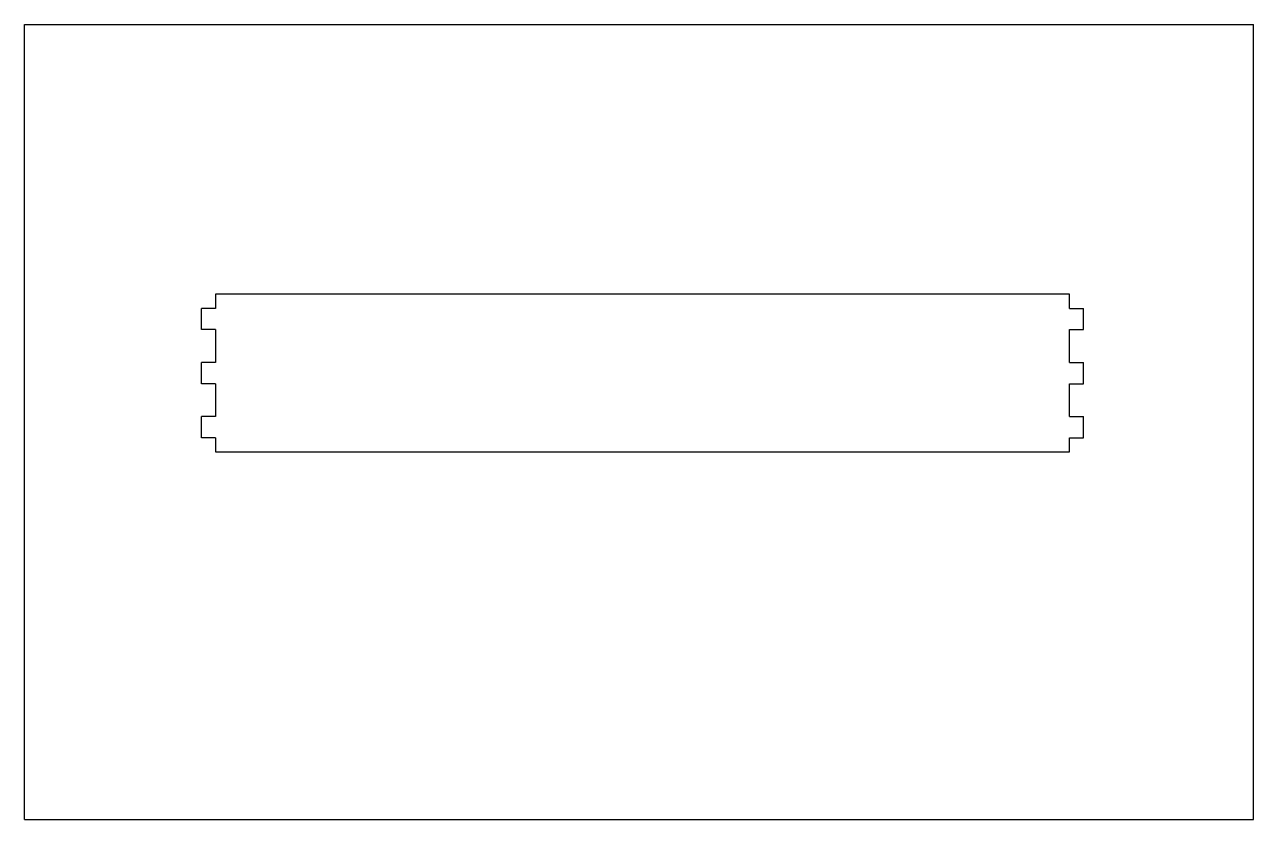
# Model space of a CAD drawing. Header units: inches. Extents: x 0 to 34, y 0 to 22.
import ezdxf

# ---------------------------------------------------------------- set-up
doc = ezdxf.new("R2010")
doc.units = ezdxf.units.IN
doc.header["$LTSCALE"] = 1.87
doc.header["$MEASUREMENT"] = 0
doc.layers.get('0').update_dxf_attribs({"linetype": 'CONTINUOUS'})

msp = doc.modelspace()

# ---------------------------------------------------------------- linework, layer by layer
at = {"color": 7, "linetype": 'CONTINUOUS'}
for p, q in [((0, 0), (0, 22)), ((0, 22), (34, 22)), ((34, 0), (34, 22)), ((5.285, 14.54), (5.285, 14.146)), ((28.907, 14.54), (5.285, 14.54)), ((28.907, 14.146), (28.907, 14.54)), ((4.891, 13.556), (4.891, 14.146)), ((5.285, 14.146), (4.891, 14.146)), ((28.907, 14.146), (29.3, 14.146)), ((29.3, 13.556), (29.3, 14.146)), ((5.285, 13.556), (4.891, 13.556)), ((5.285, 13.556), (5.285, 12.65)), ((28.907, 13.556), (29.3, 13.556)), ((28.907, 12.65), (28.907, 13.556)), ((4.891, 12.06), (4.891, 12.65)), ((5.285, 12.65), (4.891, 12.65)), ((28.907, 12.65), (29.3, 12.65)), ((29.3, 12.06), (29.3, 12.65)), ((5.285, 12.06), (4.891, 12.06)), ((5.285, 12.06), (5.285, 11.154)), ((28.907, 12.06), (29.3, 12.06)), ((28.907, 11.154), (28.907, 12.06)), ((4.891, 10.564), (4.891, 11.154)), ((5.285, 11.154), (4.891, 11.154)), ((28.907, 11.154), (29.3, 11.154)), ((29.3, 10.564), (29.3, 11.154)), ((5.285, 10.564), (4.891, 10.564)), ((5.285, 10.564), (5.285, 10.17)), ((28.907, 10.564), (29.3, 10.564)), ((28.907, 10.17), (28.907, 10.564)), ((5.285, 10.17), (28.907, 10.17)), ((0, 0), (34, 0))]:
    msp.add_line(p, q, dxfattribs=at)

doc.saveas('drawing.dxf')
